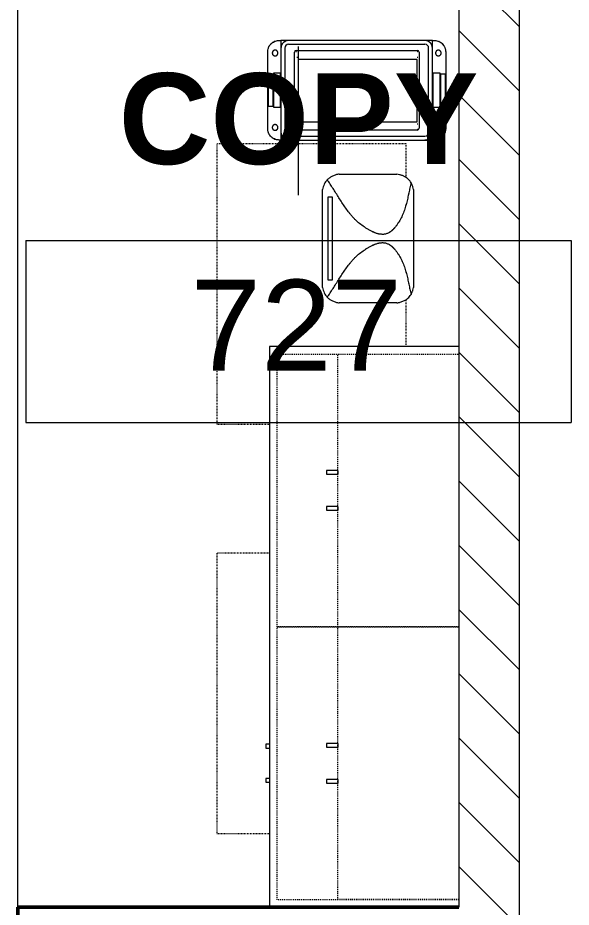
# Model space of a CAD drawing. Header units: inches. Extents: x -1106 to 1409, y -1111 to 918.
# Drawn here: x -211 to -137.9, y -361.7 to -244.4 of the extents above; entities that cross this region are included whole.
import ezdxf

# ---------------------------------------------------------------- set-up
doc = ezdxf.new("R2010")
doc.units = ezdxf.units.IN
doc.header["$MEASUREMENT"] = 0
for name, pattern in [('Dash', [0.25, 0.125, -0.125]), ('Overhead 1_16_', [0.101562, 0.0625, -0.039062]), ('Overhead 1_16__2_', [0.101562, 0.0625, -0.039062])]:
    doc.linetypes.add(name, pattern=pattern)
for name, color, linetype, lineweight in [('A-AREA', 32, 'Continuous', 9), ('A-AREA-IDEN', 2, 'Continuous', 9), ('A-FLOR-OVHD', 1, 'Overhead 1_16__2_', 9), ('A-WALL', 113, 'Continuous', 13), ('A-WALL-PATT', 111, 'Continuous', 13), ('I-WALL', 2, 'Continuous', 13), ('Q-CASE', 31, 'Continuous', 9), ('Q-SPCQ', 91, 'Continuous', 13)]:
    doc.layers.add(name, color=color, linetype=linetype, lineweight=lineweight)
doc.styles.add('Arial_3', font='arial.ttf', dxfattribs={"height": 12})
doc.styles.add('Arial_B', font='arialbd.ttf', dxfattribs={"height": 12})

# ---------------------------------------------------------------- blocks, each defined once
blk = doc.blocks.new('Counter Top wo Backsplash - 24_ Depth-3786226-7TH FLOOR TELECOM UNDERFLOOR ROUTING PLAN')
at = {"layer": 'Q-CASE'}
for p, q in [((-47.26, 0), (-47.26, -25)), ((-47.26, -25), (26.74, -25))]:
    blk.add_line(p, q, dxfattribs=at)
blk = doc.blocks.new('112 - 3_-0_ New-V27-7TH FLOOR TELECOM UNDERFLOOR ROUTING PLAN')
at = {"layer": 'Q-CASE', "linetype": 'Dash'}
for p, q in [((-17.26, -24), (-17.26, 0)), ((18.74, 0), (18.74, -24)), ((18.74, -24), (-17.26, -24))]:
    blk.add_line(p, q, dxfattribs=at)
at = {"layer": 'Q-CASE', "color": 53}
for p, q in [((-1.76, -25), (-1.76, -25.5)), ((-1.76, -25.5), (-1.27, -25.5)), ((-1.27, -25.5), (-1.27, -25)), ((2.74, -25), (2.74, -25.5)), ((2.74, -25.5), (3.23, -25.5)), ((3.23, -25.5), (3.23, -25))]:
    blk.add_line(p, q, dxfattribs=at)
blk = doc.blocks.new('100 - B1236-3041697-7TH FLOOR TELECOM UNDERFLOOR ROUTING PLAN')
at = {"layer": 'Q-CASE', "linetype": 'Dash'}
for p, q in [((-23.26, -24), (-23.26, 0)), ((12.74, 0), (12.74, -24)), ((12.74, -24), (-23.26, -24))]:
    blk.add_line(p, q, dxfattribs=at)
blk = doc.blocks.new('312 - 3_-0_ x 4_-51_4_ H-3551090-7TH FLOOR TELECOM UNDERFLOOR ROUTING PLAN')
at = {"layer": 'Q-CASE', "color": 53}
for p, q in [((-2.14, 21.5), (-2.62, 21.5)), ((-2.62, 21.5), (-2.62, 20)), ((-2.14, 20), (-2.14, 21.5)), ((2.61, 21.5), (2.13, 21.5)), ((2.13, 21.5), (2.13, 20)), ((2.61, 20), (2.61, 21.5)), ((-2.14, 20), (-2.62, 20)), ((2.61, 20), (2.13, 20))]:
    blk.add_line(p, q, dxfattribs=at)
at = {"layer": 'Q-CASE', "linetype": 'Dash'}
for p, q in [((-18, 4), (-18, 20)), ((-18, 20), (18, 20)), ((18, 20), (18, 4)), ((18, 4), (-18, 4))]:
    blk.add_line(p, q, dxfattribs=at)
blk = doc.blocks.new('F2540 - Shredder_ Paper_ Security - F2540 - Shredder_ Paper_ Security-3035103-7TH FLOOR TELECOM UNDERFLOOR ROUTING PLAN')
at = {"layer": 'Q-SPCQ', "lineweight": 9}
for p, q in [((-6.47, 6), (6.47, 6)), ((-6.47, 6), (6.47, 6)), ((-5.5, 5.25), (0, 5.25)), ((-5.5, 5.25), (0, 5.25)), ((0, 4.75), (-5.5, 4.75)), ((0, 4.75), (-5.5, 4.75)), ((0, 5.25), (5.5, 5.25)), ((0, 5.25), (5.5, 5.25)), ((5.5, 4.75), (0, 4.75)), ((5.5, 4.75), (0, 4.75)), ((-8.5, -3.8), (-8.5, 3.8)), ((-8.5, 0), (-8.5, 3.8)), ((8.5, 3.8), (8.5, -3.8)), ((8.5, 3.8), (8.5, -3.8)), ((-8.5, -3.8), (-8.5, 0)), ((6.47, -6), (-6.47, -6)), ((6.47, -6), (-6.47, -6))]:
    blk.add_line(p, q, dxfattribs=at)
for points in [[(-6.47, 6), (-6.6, 5.98), (-6.84, 5.92), (-7.18, 5.79), (-7.48, 5.61), (-7.66, 5.47), (-7.74, 5.39)], [(-6.47, 6), (-6.6, 5.98), (-6.84, 5.92), (-7.18, 5.79), (-7.48, 5.61), (-7.66, 5.47), (-7.74, 5.39)], [(7.74, 5.39), (7.66, 5.47), (7.48, 5.61), (7.18, 5.79), (6.84, 5.92), (6.6, 5.98), (6.47, 6)], [(7.74, 5.39), (7.66, 5.47), (7.48, 5.61), (7.18, 5.79), (6.84, 5.92), (6.6, 5.98), (6.47, 6)], [(-7.74, 5.39), (-7.85, 5.29), (-8.04, 5.07), (-8.25, 4.68), (-8.41, 4.26), (-8.47, 3.96), (-8.5, 3.8)], [(-7.74, 5.39), (-7.85, 5.29), (-8.04, 5.07), (-8.25, 4.68), (-8.41, 4.26), (-8.47, 3.96), (-8.5, 3.8)], [(-7.74, 5.39), (-7.56, 5.26), (-7.38, 5.13), (-7.18, 5)], [(-7.74, 5.39), (-7.56, 5.26), (-7.38, 5.13), (-7.18, 5)], [(-5.5, 4.75), (-5.5, 4.92), (-5.5, 5.09), (-5.5, 5.25)], [(-5.5, 4.75), (-5.5, 4.92), (-5.5, 5.09), (-5.5, 5.25)], [(5.5, 5.25), (5.5, 5.09), (5.5, 4.92), (5.5, 4.75)], [(5.5, 5.25), (5.5, 5.09), (5.5, 4.92), (5.5, 4.75)], [(7.18, 5), (7.38, 5.13), (7.56, 5.26), (7.74, 5.39)], [(7.18, 5), (7.38, 5.13), (7.56, 5.26), (7.74, 5.39)], [(8.5, 3.8), (8.47, 3.96), (8.41, 4.26), (8.25, 4.68), (8.04, 5.07), (7.85, 5.29), (7.74, 5.39)], [(8.5, 3.8), (8.47, 3.96), (8.41, 4.26), (8.25, 4.68), (8.04, 5.07), (7.85, 5.29), (7.74, 5.39)], [(-5.99, 4.24), (-5.78, 4.11), (-5.58, 3.98), (-5.38, 3.85)], [(-5.99, 4.24), (-5.78, 4.11), (-5.58, 3.98), (-5.38, 3.85)], [(-5.37, 3.85), (-5.17, 3.72), (-4.97, 3.59), (-4.76, 3.46)], [(-5.37, 3.85), (-5.17, 3.72), (-4.97, 3.59), (-4.76, 3.46)], [(4.76, 3.46), (4.97, 3.59), (5.17, 3.72), (5.37, 3.85)], [(4.76, 3.46), (4.97, 3.59), (5.17, 3.72), (5.37, 3.85)], [(5.38, 3.85), (5.58, 3.98), (5.78, 4.11), (5.99, 4.24)], [(5.38, 3.85), (5.58, 3.98), (5.78, 4.11), (5.99, 4.24)], [(-4.76, 3.46), (-4.56, 3.33), (-4.36, 3.19), (-4.16, 3.05)], [(-4.76, 3.46), (-4.56, 3.33), (-4.36, 3.19), (-4.16, 3.05)], [(-4.16, 3.05), (-3.96, 2.91), (-3.76, 2.77), (-3.57, 2.62)], [(-4.16, 3.05), (-3.96, 2.91), (-3.76, 2.77), (-3.57, 2.62)], [(3.57, 2.62), (3.76, 2.77), (3.96, 2.91), (4.16, 3.05)], [(3.57, 2.62), (3.76, 2.77), (3.96, 2.91), (4.16, 3.05)], [(4.16, 3.05), (4.36, 3.19), (4.56, 3.33), (4.76, 3.46)], [(4.16, 3.05), (4.36, 3.19), (4.56, 3.33), (4.76, 3.46)], [(-2.45, 1.66), (-2.28, 1.48), (-2.12, 1.3), (-1.96, 1.11)], [(-2.45, 1.66), (-2.28, 1.48), (-2.12, 1.3), (-1.96, 1.11)], [(1.96, 1.11), (2.12, 1.3), (2.28, 1.48), (2.45, 1.66)], [(1.96, 1.11), (2.12, 1.3), (2.28, 1.48), (2.45, 1.66)], [(-1.96, 1.11), (-1.81, 0.92), (-1.67, 0.72), (-1.53, 0.51)], [(-1.96, 1.11), (-1.81, 0.92), (-1.67, 0.72), (-1.53, 0.51)], [(1.53, 0.51), (1.67, 0.72), (1.81, 0.92), (1.96, 1.11)], [(1.53, 0.51), (1.67, 0.72), (1.81, 0.92), (1.96, 1.11)], [(-2.56, -4.27), (-2.77, -4.39), (-2.99, -4.5), (-3.21, -4.59)], [(-2.56, -4.27), (-2.77, -4.39), (-2.99, -4.5), (-3.21, -4.59)], [(3.21, -4.59), (2.99, -4.5), (2.77, -4.39), (2.56, -4.27)], [(3.21, -4.59), (2.99, -4.5), (2.77, -4.39), (2.56, -4.27)], [(-6.7, -5.53), (-6.93, -5.58), (-7.15, -5.63), (-7.37, -5.67)], [(-6.02, -5.38), (-6.25, -5.43), (-6.48, -5.48), (-6.7, -5.53)], [(-6.02, -5.38), (-6.25, -5.43), (-6.48, -5.48), (-6.7, -5.53)], [(-5.32, -5.23), (-5.55, -5.28), (-5.77, -5.33), (-6, -5.38)], [(-5.32, -5.23), (-5.55, -5.28), (-5.77, -5.33), (-6, -5.38)], [(-4.61, -5.06), (-4.84, -5.12), (-5.07, -5.18), (-5.31, -5.23)], [(5.31, -5.23), (5.07, -5.18), (4.84, -5.12), (4.61, -5.06)], [(6, -5.38), (5.77, -5.33), (5.55, -5.28), (5.32, -5.23)], [(6, -5.38), (5.78, -5.33), (5.55, -5.28), (5.32, -5.23)], [(6.7, -5.53), (6.48, -5.48), (6.25, -5.43), (6.02, -5.38)], [(6.7, -5.53), (6.48, -5.48), (6.25, -5.43), (6.02, -5.38)], [(7.37, -5.67), (7.15, -5.63), (6.93, -5.58), (6.7, -5.53)]]:
    blk.add_open_spline(points, degree=3, dxfattribs=at)
for points, knots in [([(-7.18, 5), (-7.09, 4.94), (-6.89, 4.81), (-6.7, 4.69), (-6.6, 4.62)], [0.0384779, 0.0384779, 0.0384779, 0.0384779, 0.05769231, 0.07692308, 0.07692308, 0.07692308, 0.07692308]), ([(-7.18, 5), (-7.09, 4.94), (-6.89, 4.81), (-6.7, 4.69), (-6.6, 4.62)], [0.03846154, 0.03846154, 0.03846154, 0.03846154, 0.05769231, 0.07682733, 0.07682733, 0.07682733, 0.07682733]), ([(6.6, 4.62), (6.7, 4.69), (6.89, 4.81), (7.09, 4.94), (7.18, 5)], [0.92307692, 0.92307692, 0.92307692, 0.92307692, 0.94230769, 0.9615221, 0.9615221, 0.9615221, 0.9615221]), ([(6.6, 4.62), (6.7, 4.69), (6.89, 4.81), (7.09, 4.94), (7.18, 5)], [0.92317267, 0.92317267, 0.92317267, 0.92317267, 0.94230769, 0.96153846, 0.96153846, 0.96153846, 0.96153846]), ([(-6.59, 4.62), (-6.5, 4.56), (-6.3, 4.43), (-6.09, 4.3), (-5.99, 4.24)], [0.07701628, 0.07701628, 0.07701628, 0.07701628, 0.09615385, 0.11538462, 0.11538462, 0.11538462, 0.11538462]), ([(-6.59, 4.62), (-6.49, 4.56), (-6.29, 4.43), (-6.09, 4.3), (-5.99, 4.24)], [0.07692308, 0.07692308, 0.07692308, 0.07692308, 0.09615385, 0.11510651, 0.11510651, 0.11510651, 0.11510651]), ([(5.99, 4.24), (6.09, 4.3), (6.3, 4.43), (6.5, 4.56), (6.59, 4.62)], [0.88461538, 0.88461538, 0.88461538, 0.88461538, 0.90384615, 0.92298372, 0.92298372, 0.92298372, 0.92298372]), ([(5.99, 4.24), (6.09, 4.3), (6.29, 4.43), (6.49, 4.56), (6.59, 4.62)], [0.88489349, 0.88489349, 0.88489349, 0.88489349, 0.90384615, 0.92307692, 0.92307692, 0.92307692, 0.92307692]), ([(-3.56, 2.62), (-3.47, 2.55), (-3.27, 2.4), (-3.09, 2.24), (-2.99, 2.16)], [0.26941293, 0.26941293, 0.26941293, 0.26941293, 0.28846154, 0.30769231, 0.30769231, 0.30769231, 0.30769231]), ([(-3.56, 2.62), (-3.47, 2.55), (-3.27, 2.4), (-3.09, 2.24), (-2.99, 2.16)], [0.26923077, 0.26923077, 0.26923077, 0.26923077, 0.28846154, 0.30753962, 0.30753962, 0.30753962, 0.30753962]), ([(2.99, 2.16), (3.09, 2.24), (3.27, 2.4), (3.47, 2.55), (3.56, 2.62)], [0.69230769, 0.69230769, 0.69230769, 0.69230769, 0.71153846, 0.73058707, 0.73058707, 0.73058707, 0.73058707]), ([(2.99, 2.16), (3.09, 2.24), (3.27, 2.4), (3.47, 2.55), (3.56, 2.62)], [0.69246038, 0.69246038, 0.69246038, 0.69246038, 0.71153846, 0.73076923, 0.73076923, 0.73076923, 0.73076923]), ([(-2.99, 2.16), (-2.9, 2.08), (-2.72, 1.92), (-2.54, 1.75), (-2.45, 1.66)], [0.30785443, 0.30785443, 0.30785443, 0.30785443, 0.32692308, 0.34615385, 0.34615385, 0.34615385, 0.34615385]), ([(-2.99, 2.16), (-2.9, 2.08), (-2.71, 1.92), (-2.54, 1.75), (-2.45, 1.66)], [0.30769231, 0.30769231, 0.30769231, 0.30769231, 0.32692308, 0.34600915, 0.34600915, 0.34600915, 0.34600915]), ([(2.45, 1.66), (2.54, 1.75), (2.72, 1.92), (2.9, 2.08), (2.99, 2.16)], [0.65384615, 0.65384615, 0.65384615, 0.65384615, 0.67307692, 0.69214557, 0.69214557, 0.69214557, 0.69214557]), ([(2.45, 1.66), (2.54, 1.75), (2.71, 1.92), (2.9, 2.08), (2.99, 2.16)], [0.65399085, 0.65399085, 0.65399085, 0.65399085, 0.67307692, 0.69230769, 0.69230769, 0.69230769, 0.69230769]), ([(-1.53, 0.51), (-1.46, 0.41), (-1.37, 0.25), (-1.24, 0.04), (-1.18, -0.07), (-1.15, -0.12)], [0.42328759, 0.42328759, 0.42328759, 0.42328759, 0.44230769, 0.45192308, 0.46153846, 0.46153846, 0.46153846, 0.46153846]), ([(-1.53, 0.51), (-1.46, 0.41), (-1.36, 0.25), (-1.24, 0.04), (-1.18, -0.07), (-1.15, -0.12)], [0.42307692, 0.42307692, 0.42307692, 0.42307692, 0.44230769, 0.45192308, 0.46134797, 0.46134797, 0.46134797, 0.46134797]), ([(1.15, -0.12), (1.18, -0.07), (1.24, 0.04), (1.37, 0.25), (1.46, 0.41), (1.53, 0.51)], [0.53846154, 0.53846154, 0.53846154, 0.53846154, 0.54807692, 0.55769231, 0.57671241, 0.57671241, 0.57671241, 0.57671241]), ([(1.15, -0.12), (1.18, -0.07), (1.24, 0.04), (1.36, 0.25), (1.46, 0.41), (1.53, 0.51)], [0.53865203, 0.53865203, 0.53865203, 0.53865203, 0.54807692, 0.55769231, 0.57692308, 0.57692308, 0.57692308, 0.57692308]), ([(-1.15, -0.12), (-1.12, -0.18), (-1.06, -0.28), (-0.97, -0.44), (-0.9, -0.58), (-0.85, -0.69), (-0.83, -0.75), (-0.82, -0.78)], [0.46172087, 0.46172087, 0.46172087, 0.46172087, 0.47115385, 0.48076923, 0.49038462, 0.49519231, 0.5, 0.5, 0.5, 0.5]), ([(-1.15, -0.12), (-1.12, -0.18), (-1.06, -0.28), (-0.97, -0.45), (-0.9, -0.58), (-0.85, -0.7), (-0.83, -0.75), (-0.82, -0.78)], [0.46153846, 0.46153846, 0.46153846, 0.46153846, 0.47115385, 0.48076923, 0.49038462, 0.49519231, 0.49988896, 0.49988896, 0.49988896, 0.49988896]), ([(-0.82, -0.78), (-0.8, -0.81), (-0.78, -0.87), (-0.73, -0.98), (-0.68, -1.12), (-0.63, -1.27), (-0.6, -1.39), (-0.59, -1.45), (-0.59, -1.48)], [0.50010435, 0.50010435, 0.50010435, 0.50010435, 0.50480769, 0.50961538, 0.51923077, 0.52884615, 0.53365385, 0.53846154, 0.53846154, 0.53846154, 0.53846154]), ([(-0.82, -0.78), (-0.8, -0.81), (-0.78, -0.87), (-0.73, -0.98), (-0.68, -1.13), (-0.63, -1.27), (-0.6, -1.39), (-0.59, -1.45), (-0.59, -1.48)], [0.5, 0.5, 0.5, 0.5, 0.50480769, 0.50961538, 0.51923077, 0.52884615, 0.53365385, 0.53831795, 0.53831795, 0.53831795, 0.53831795]), ([(0.59, -1.48), (0.59, -1.45), (0.6, -1.39), (0.63, -1.27), (0.68, -1.12), (0.73, -0.98), (0.78, -0.87), (0.8, -0.81), (0.82, -0.78)], [0.46153846, 0.46153846, 0.46153846, 0.46153846, 0.46634615, 0.47115385, 0.48076923, 0.49038462, 0.49519231, 0.49989565, 0.49989565, 0.49989565, 0.49989565]), ([(0.59, -1.48), (0.59, -1.45), (0.6, -1.39), (0.63, -1.27), (0.68, -1.13), (0.73, -0.98), (0.78, -0.87), (0.8, -0.81), (0.82, -0.78)], [0.46168205, 0.46168205, 0.46168205, 0.46168205, 0.46634615, 0.47115385, 0.48076923, 0.49038462, 0.49519231, 0.5, 0.5, 0.5, 0.5]), ([(0.82, -0.78), (0.83, -0.75), (0.85, -0.69), (0.9, -0.58), (0.97, -0.44), (1.06, -0.28), (1.12, -0.18), (1.15, -0.12)], [0.5, 0.5, 0.5, 0.5, 0.50480769, 0.50961538, 0.51923077, 0.52884615, 0.53827913, 0.53827913, 0.53827913, 0.53827913]), ([(0.82, -0.78), (0.83, -0.75), (0.85, -0.7), (0.9, -0.58), (0.97, -0.45), (1.06, -0.28), (1.12, -0.18), (1.15, -0.12)], [0.50011104, 0.50011104, 0.50011104, 0.50011104, 0.50480769, 0.50961538, 0.51923077, 0.52884615, 0.53846154, 0.53846154, 0.53846154, 0.53846154]), ([(-0.57, -2.22), (-0.58, -2.27), (-0.61, -2.39), (-0.68, -2.56), (-0.74, -2.7), (-0.8, -2.81), (-0.84, -2.86), (-0.85, -2.89)], [0.57719304, 0.57719304, 0.57719304, 0.57719304, 0.58653846, 0.59615385, 0.60576923, 0.61057692, 0.61538462, 0.61538462, 0.61538462, 0.61538462]), ([(-0.57, -2.22), (-0.58, -2.28), (-0.61, -2.39), (-0.68, -2.57), (-0.75, -2.71), (-0.81, -2.81), (-0.84, -2.87), (-0.85, -2.89)], [0.57692308, 0.57692308, 0.57692308, 0.57692308, 0.58653846, 0.59615385, 0.60576923, 0.61057692, 0.61518697, 0.61518697, 0.61518697, 0.61518697]), ([(-0.59, -1.48), (-0.58, -1.51), (-0.57, -1.57), (-0.56, -1.69), (-0.54, -1.85), (-0.55, -2.03), (-0.56, -2.15), (-0.57, -2.21)], [0.53859919, 0.53859919, 0.53859919, 0.53859919, 0.54326923, 0.54807692, 0.55769231, 0.56730769, 0.57692308, 0.57692308, 0.57692308, 0.57692308]), ([(-0.59, -1.48), (-0.58, -1.51), (-0.57, -1.57), (-0.56, -1.7), (-0.54, -1.85), (-0.55, -2.04), (-0.56, -2.15), (-0.57, -2.21)], [0.53846154, 0.53846154, 0.53846154, 0.53846154, 0.54326923, 0.54807692, 0.55769231, 0.56730769, 0.57667316, 0.57667316, 0.57667316, 0.57667316]), ([(0.57, -2.21), (0.56, -2.15), (0.55, -2.03), (0.54, -1.85), (0.56, -1.69), (0.57, -1.57), (0.58, -1.51), (0.59, -1.48)], [0.42307692, 0.42307692, 0.42307692, 0.42307692, 0.43269231, 0.44230769, 0.45192308, 0.45673077, 0.46140081, 0.46140081, 0.46140081, 0.46140081]), ([(0.57, -2.21), (0.56, -2.15), (0.55, -2.04), (0.54, -1.85), (0.56, -1.7), (0.57, -1.57), (0.58, -1.51), (0.59, -1.48)], [0.42332684, 0.42332684, 0.42332684, 0.42332684, 0.43269231, 0.44230769, 0.45192308, 0.45673077, 0.46153846, 0.46153846, 0.46153846, 0.46153846]), ([(0.85, -2.89), (0.84, -2.86), (0.8, -2.81), (0.74, -2.7), (0.68, -2.56), (0.61, -2.39), (0.58, -2.27), (0.57, -2.22)], [0.38461538, 0.38461538, 0.38461538, 0.38461538, 0.38942308, 0.39423077, 0.40384615, 0.41346154, 0.42280696, 0.42280696, 0.42280696, 0.42280696]), ([(0.85, -2.89), (0.84, -2.87), (0.81, -2.81), (0.75, -2.71), (0.68, -2.57), (0.61, -2.39), (0.58, -2.28), (0.57, -2.22)], [0.38481303, 0.38481303, 0.38481303, 0.38481303, 0.38942308, 0.39423077, 0.40384615, 0.41346154, 0.42307692, 0.42307692, 0.42307692, 0.42307692]), ([(-1.34, -3.45), (-1.36, -3.47), (-1.41, -3.51), (-1.5, -3.59), (-1.62, -3.68), (-1.77, -3.79), (-1.87, -3.86), (-1.92, -3.89)], [0.65412568, 0.65412568, 0.65412568, 0.65412568, 0.65865385, 0.66346154, 0.67307692, 0.68269231, 0.69230769, 0.69230769, 0.69230769, 0.69230769]), ([(-1.34, -3.45), (-1.36, -3.47), (-1.41, -3.51), (-1.5, -3.59), (-1.62, -3.68), (-1.77, -3.79), (-1.87, -3.86), (-1.92, -3.89)], [0.65384615, 0.65384615, 0.65384615, 0.65384615, 0.65865385, 0.66346154, 0.67307692, 0.68269231, 0.69198653, 0.69198653, 0.69198653, 0.69198653]), ([(-0.85, -2.89), (-0.87, -2.92), (-0.9, -2.97), (-0.97, -3.06), (-1.07, -3.18), (-1.18, -3.29), (-1.27, -3.38), (-1.32, -3.42), (-1.34, -3.44)], [0.61562643, 0.61562643, 0.61562643, 0.61562643, 0.62019231, 0.625, 0.63461538, 0.64423077, 0.64903846, 0.65384615, 0.65384615, 0.65384615, 0.65384615]), ([(-0.85, -2.89), (-0.87, -2.92), (-0.9, -2.97), (-0.98, -3.07), (-1.08, -3.19), (-1.19, -3.3), (-1.27, -3.38), (-1.32, -3.43), (-1.34, -3.44)], [0.61538462, 0.61538462, 0.61538462, 0.61538462, 0.62019231, 0.625, 0.63461538, 0.64423077, 0.64903846, 0.65358006, 0.65358006, 0.65358006, 0.65358006]), ([(1.34, -3.44), (1.32, -3.42), (1.27, -3.38), (1.18, -3.29), (1.07, -3.18), (0.97, -3.06), (0.9, -2.97), (0.87, -2.92), (0.85, -2.89)], [0.34615385, 0.34615385, 0.34615385, 0.34615385, 0.35096154, 0.35576923, 0.36538462, 0.375, 0.37980769, 0.38437357, 0.38437357, 0.38437357, 0.38437357]), ([(1.34, -3.44), (1.32, -3.43), (1.27, -3.38), (1.19, -3.3), (1.08, -3.19), (0.98, -3.07), (0.9, -2.97), (0.87, -2.92), (0.85, -2.89)], [0.34641994, 0.34641994, 0.34641994, 0.34641994, 0.35096154, 0.35576923, 0.36538462, 0.375, 0.37980769, 0.38461538, 0.38461538, 0.38461538, 0.38461538]), ([(1.92, -3.89), (1.87, -3.86), (1.77, -3.79), (1.62, -3.68), (1.5, -3.59), (1.41, -3.51), (1.36, -3.47), (1.34, -3.45)], [0.30769231, 0.30769231, 0.30769231, 0.30769231, 0.31730769, 0.32692308, 0.33653846, 0.34134615, 0.34587432, 0.34587432, 0.34587432, 0.34587432]), ([(1.92, -3.89), (1.87, -3.86), (1.77, -3.79), (1.62, -3.68), (1.5, -3.59), (1.41, -3.51), (1.36, -3.47), (1.34, -3.45)], [0.30801347, 0.30801347, 0.30801347, 0.30801347, 0.31730769, 0.32692308, 0.33653846, 0.34134615, 0.34615385, 0.34615385, 0.34615385, 0.34615385]), ([(-8.5, -3.8), (-8.47, -3.96), (-8.41, -4.26), (-8.22, -4.76), (-7.97, -5.17), (-7.65, -5.48), (-7.47, -5.61), (-7.37, -5.67)], [0, 0, 0, 0, 0.2, 0.4, 0.7, 0.85, 1, 1, 1, 1]), ([(-8.5, -3.8), (-8.47, -3.96), (-8.41, -4.26), (-8.22, -4.76), (-7.97, -5.17), (-7.65, -5.48), (-7.47, -5.61), (-7.37, -5.67)], [0, 0, 0, 0, 0.2, 0.4, 0.7, 0.85, 1, 1, 1, 1]), ([(-3.22, -4.6), (-3.33, -4.64), (-3.55, -4.73), (-3.78, -4.81), (-3.9, -4.85)], [0.76954404, 0.76954404, 0.76954404, 0.76954404, 0.78846154, 0.80769231, 0.80769231, 0.80769231, 0.80769231]), ([(-3.22, -4.6), (-3.33, -4.64), (-3.56, -4.73), (-3.79, -4.81), (-3.9, -4.85)], [0.76923077, 0.76923077, 0.76923077, 0.76923077, 0.78846154, 0.80723277, 0.80723277, 0.80723277, 0.80723277]), ([(-1.93, -3.9), (-1.98, -3.93), (-2.08, -4), (-2.29, -4.12), (-2.45, -4.21), (-2.55, -4.27)], [0.69260519, 0.69260519, 0.69260519, 0.69260519, 0.70192308, 0.71153846, 0.73076923, 0.73076923, 0.73076923, 0.73076923]), ([(-1.93, -3.9), (-1.98, -3.93), (-2.08, -4), (-2.29, -4.13), (-2.45, -4.21), (-2.55, -4.27)], [0.69230769, 0.69230769, 0.69230769, 0.69230769, 0.70192308, 0.71153846, 0.73041841, 0.73041841, 0.73041841, 0.73041841]), ([(2.55, -4.27), (2.45, -4.21), (2.29, -4.12), (2.08, -4), (1.98, -3.93), (1.93, -3.9)], [0.26923077, 0.26923077, 0.26923077, 0.26923077, 0.28846154, 0.29807692, 0.30739481, 0.30739481, 0.30739481, 0.30739481]), ([(2.55, -4.27), (2.45, -4.21), (2.29, -4.13), (2.08, -4), (1.98, -3.93), (1.93, -3.9)], [0.26958159, 0.26958159, 0.26958159, 0.26958159, 0.28846154, 0.29807692, 0.30769231, 0.30769231, 0.30769231, 0.30769231]), ([(3.9, -4.85), (3.78, -4.81), (3.55, -4.73), (3.33, -4.64), (3.22, -4.6)], [0.19230769, 0.19230769, 0.19230769, 0.19230769, 0.21153846, 0.23045596, 0.23045596, 0.23045596, 0.23045596]), ([(3.9, -4.85), (3.79, -4.81), (3.56, -4.73), (3.33, -4.64), (3.22, -4.6)], [0.19276723, 0.19276723, 0.19276723, 0.19276723, 0.21153846, 0.23076923, 0.23076923, 0.23076923, 0.23076923]), ([(7.37, -5.67), (7.5, -5.59), (7.74, -5.41), (8, -5.1), (8.17, -4.83), (8.26, -4.63), (8.33, -4.47), (8.38, -4.31), (8.44, -4.09), (8.48, -3.92), (8.5, -3.8)], [0, 0, 0, 0, 0.2, 0.4, 0.55, 0.625, 0.7, 0.775, 0.85, 1, 1, 1, 1]), ([(7.37, -5.67), (7.5, -5.59), (7.74, -5.41), (8, -5.1), (8.17, -4.83), (8.26, -4.63), (8.33, -4.47), (8.38, -4.31), (8.44, -4.09), (8.48, -3.92), (8.5, -3.8)], [0, 0, 0, 0, 0.2, 0.4, 0.55, 0.625, 0.7, 0.775, 0.85, 1, 1, 1, 1]), ([(-6.7, -5.53), (-6.82, -5.55), (-7.04, -5.6), (-7.26, -5.65), (-7.37, -5.67)], [0.96160482, 0.96160482, 0.96160482, 0.96160482, 0.98076923, 1, 1, 1, 1]), ([(-7.37, -5.67), (-7.28, -5.72), (-7.15, -5.79), (-6.96, -5.87), (-6.76, -5.94), (-6.59, -5.98), (-6.47, -6)], [0, 0, 0, 0, 0.333333, 0.5, 0.666667, 1, 1, 1, 1]), ([(-7.37, -5.67), (-7.28, -5.72), (-7.15, -5.79), (-6.96, -5.87), (-6.76, -5.94), (-6.59, -5.98), (-6.47, -6)], [0, 0, 0, 0, 0.333333, 0.5, 0.666667, 1, 1, 1, 1]), ([(-4.61, -5.06), (-4.72, -5.09), (-4.96, -5.15), (-5.19, -5.2), (-5.31, -5.23)], [0.84644601, 0.84644601, 0.84644601, 0.84644601, 0.86538462, 0.88461538, 0.88461538, 0.88461538, 0.88461538]), ([(-3.91, -4.85), (-4.02, -4.89), (-4.25, -4.96), (-4.48, -5.02), (-4.6, -5.06)], [0.80814257, 0.80814257, 0.80814257, 0.80814257, 0.82692308, 0.84615385, 0.84615385, 0.84615385, 0.84615385]), ([(-3.91, -4.85), (-4.02, -4.89), (-4.25, -4.96), (-4.49, -5.03), (-4.6, -5.06)], [0.80769231, 0.80769231, 0.80769231, 0.80769231, 0.82692308, 0.84585888, 0.84585888, 0.84585888, 0.84585888]), ([(4.6, -5.06), (4.48, -5.02), (4.25, -4.96), (4.02, -4.89), (3.91, -4.85)], [0.15384615, 0.15384615, 0.15384615, 0.15384615, 0.17307692, 0.19185743, 0.19185743, 0.19185743, 0.19185743]), ([(4.6, -5.06), (4.49, -5.03), (4.25, -4.96), (4.02, -4.89), (3.91, -4.85)], [0.15414112, 0.15414112, 0.15414112, 0.15414112, 0.17307692, 0.19230769, 0.19230769, 0.19230769, 0.19230769]), ([(5.31, -5.23), (5.19, -5.2), (4.96, -5.15), (4.72, -5.09), (4.61, -5.06)], [0.11538462, 0.11538462, 0.11538462, 0.11538462, 0.13461538, 0.15355399, 0.15355399, 0.15355399, 0.15355399]), ([(6.47, -6), (6.59, -5.98), (6.76, -5.94), (6.96, -5.87), (7.15, -5.79), (7.28, -5.72), (7.37, -5.67)], [0, 0, 0, 0, 0.333333, 0.5, 0.666667, 1, 1, 1, 1]), ([(6.47, -6), (6.59, -5.98), (6.76, -5.94), (6.96, -5.87), (7.15, -5.79), (7.28, -5.72), (7.37, -5.67)], [0, 0, 0, 0, 0.333333, 0.5, 0.666667, 1, 1, 1, 1]), ([(7.37, -5.67), (7.26, -5.65), (7.04, -5.6), (6.82, -5.55), (6.7, -5.53)], [0, 0, 0, 0, 0.01923077, 0.03839518, 0.03839518, 0.03839518, 0.03839518])]:
    blk.add_open_spline(points, degree=3, knots=knots, dxfattribs=at)
blk = doc.blocks.new('Restaurant_Trash_Can_SlimJim_Revit_2018_18693 - SLIMJIM-3038480-7TH FLOOR TELECOM UNDERFLOOR ROUTING PLAN')
at = {"layer": 'Q-SPCQ', "color": 53, "lineweight": 9}
for p, q in [((-0.75, 0), (-0.5, 0)), ((0.5, 0), (-0.5, 0)), ((-0.5, 0), (-0.5, -1)), ((18.5, 0), (0.5, 0)), ((19.5, 0), (18.5, 0)), ((19.5, -1), (19.5, 0)), ((19.5, 0), (19.75, 0)), ((-0.5, -1), (-0.5, -12.12)), ((0, -1), (0, -12.12)), ((0.5, -0.5), (18.5, -0.5)), ((19, -12.12), (19, -1)), ((19.5, -12.12), (19.5, -1)), ((-2.25, -11.63), (-2.25, -1.5)), ((1.27, -11.58), (1.27, -1.55)), ((1.54, -1.45), (1.45, -1.45)), ((1.45, -1.45), (1.54, -1.45)), ((1.51, -1.31), (17.5, -1.31)), ((1.6, -2.2), (1.69, -2.2)), ((17.56, -1.45), (17.5, -1.45)), ((17.5, -2.2), (17.57, -2.2)), ((17.52, -1.45), (17.57, -1.45)), ((17.7, -1.45), (17.72, -1.45)), ((17.74, -1.55), (17.74, -11.58)), ((21.25, -1.5), (21.25, -11.63)), ((17.5, -2.5), (1.75, -2.5)), ((1.75, -2.5), (1.75, -10.75)), ((17.5, -10.75), (17.5, -2.5)), ((-2.16, -8.72), (-2.16, -4.4)), ((-2.16, -4.4), (-1.59, -4.4)), ((-1.59, -4.4), (-1.59, -8.72)), ((-1.5, -4.31), (-1.5, -8.81)), ((-0.56, -4.31), (-1.5, -4.31)), ((-0.56, -8.81), (-0.56, -4.31)), ((20.5, -4.31), (19.56, -4.31)), ((19.56, -4.31), (19.56, -8.81)), ((20.5, -8.81), (20.5, -4.31)), ((20.59, -8.81), (20.59, -4.4)), ((20.59, -4.4), (21.16, -4.4)), ((21.16, -4.4), (21.16, -8.81)), ((-1.59, -8.72), (-2.16, -8.72)), ((-1.5, -8.81), (-0.56, -8.81)), ((19.56, -8.81), (20.5, -8.81)), ((21.16, -8.81), (20.59, -8.81)), ((1.68, -11.05), (1.58, -11.05)), ((1.75, -10.75), (17.5, -10.75)), ((17.59, -11.05), (17.5, -11.05)), ((-0.5, -12.12), (-0.5, -13.13)), ((0.5, -12.63), (18.5, -12.63)), ((17.5, -11.82), (1.51, -11.82)), ((17.5, -11.75), (17.55, -11.75)), ((17.55, -11.75), (17.51, -11.75)), ((19.5, -13.13), (19.5, -12.12)), ((-0.5, -13.13), (-0.75, -13.13)), ((-0.5, -13.13), (0.5, -13.13)), ((0.5, -13.13), (18.5, -13.13)), ((18.5, -13.13), (19.5, -13.13)), ((19.75, -13.13), (19.5, -13.13))]:
    blk.add_line(p, q, dxfattribs=at)
at = {"layer": 'Q-SPCQ', "color": 53, "lineweight": 9, "flags": 128}
for points in [[(0.5, 0), (0.46, 0), (0.42, 0), (0.38, -0.01), (0.34, -0.01), (0.3, -0.02), (0.26, -0.03), (0.23, -0.04), (0.19, -0.05), (0.15, -0.06), (0.11, -0.08), (0.08, -0.1), (0.04, -0.11), (0, -0.13), (-0.03, -0.15), (-0.06, -0.17), (-0.1, -0.2), (-0.13, -0.22), (-0.16, -0.25), (-0.19, -0.28), (-0.22, -0.3), (-0.24, -0.33), (-0.27, -0.36), (-0.29, -0.39), (-0.32, -0.43), (-0.34, -0.46), (-0.36, -0.49), (-0.38, -0.53), (-0.4, -0.56), (-0.42, -0.6), (-0.43, -0.64), (-0.44, -0.68), (-0.46, -0.71), (-0.47, -0.75), (-0.48, -0.79), (-0.48, -0.83), (-0.49, -0.87), (-0.49, -0.91), (-0.5, -0.95), (-0.5, -0.99), (-0.5, -1)], [(19.5, -1), (19.5, -0.96), (19.5, -0.92), (19.49, -0.88), (19.49, -0.84), (19.48, -0.8), (19.47, -0.76), (19.46, -0.72), (19.45, -0.69), (19.44, -0.65), (19.42, -0.61), (19.41, -0.57), (19.39, -0.54), (19.37, -0.5), (19.35, -0.47), (19.33, -0.44), (19.3, -0.4), (19.28, -0.37), (19.25, -0.34), (19.23, -0.31), (19.2, -0.28), (19.17, -0.26), (19.14, -0.23), (19.11, -0.2), (19.08, -0.18), (19.04, -0.16), (19.01, -0.14), (18.97, -0.12), (18.94, -0.1), (18.9, -0.08), (18.86, -0.07), (18.83, -0.05), (18.79, -0.04), (18.75, -0.03), (18.71, -0.02), (18.67, -0.01), (18.63, -0.01), (18.59, 0), (18.55, 0), (18.51, 0), (18.5, 0)], [(-0.5, -12.12), (-0.5, -12.16), (-0.5, -12.2), (-0.49, -12.24), (-0.49, -12.28), (-0.48, -12.32), (-0.47, -12.36), (-0.46, -12.4), (-0.45, -12.44), (-0.43, -12.48), (-0.42, -12.51), (-0.4, -12.55), (-0.39, -12.59), (-0.37, -12.62), (-0.35, -12.66), (-0.32, -12.69), (-0.3, -12.72), (-0.28, -12.75), (-0.25, -12.78), (-0.22, -12.81), (-0.2, -12.84), (-0.17, -12.87), (-0.14, -12.9), (-0.1, -12.92), (-0.07, -12.94), (-0.04, -12.97), (0, -12.99), (0.03, -13.01), (0.07, -13.03), (0.1, -13.04), (0.14, -13.06), (0.18, -13.07), (0.21, -13.08), (0.25, -13.09), (0.29, -13.1), (0.33, -13.11), (0.37, -13.12), (0.41, -13.12), (0.45, -13.12), (0.49, -13.13), (0.5, -13.13)], [(18.5, -13.13), (18.54, -13.12), (18.58, -13.12), (18.62, -13.12), (18.66, -13.11), (18.7, -13.11), (18.74, -13.1), (18.78, -13.09), (18.82, -13.07), (18.85, -13.06), (18.89, -13.05), (18.93, -13.03), (18.96, -13.01), (19, -12.99), (19.03, -12.97), (19.07, -12.95), (19.1, -12.93), (19.13, -12.9), (19.16, -12.88), (19.19, -12.85), (19.22, -12.82), (19.25, -12.79), (19.27, -12.76), (19.3, -12.73), (19.32, -12.7), (19.34, -12.67), (19.36, -12.63), (19.38, -12.6), (19.4, -12.56), (19.42, -12.52), (19.43, -12.49), (19.45, -12.45), (19.46, -12.41), (19.47, -12.37), (19.48, -12.33), (19.49, -12.29), (19.49, -12.26), (19.5, -12.22), (19.5, -12.18), (19.5, -12.14), (19.5, -12.12)]]:
    blk.add_lwpolyline(points, dxfattribs=at)
at = {"layer": 'Q-SPCQ', "color": 53, "lineweight": 9}
for centre, radius, start, end in [((0.5, -1), 1, 90, 180), ((0.5, -1), 1, 90, 180), ((18.5, -1), 1, 360, 90), ((18.5, -1), 1, 0, 90), ((0.5, -1), 0.5, 90, 180), ((18.5, -1), 0.5, 0, 90), ((1.51, -1.55), 0.238, 90, 180), ((17.5, -1.55), 0.238, 360, 90), ((1.51, -11.58), 0.238, 180, 270), ((17.5, -11.58), 0.238, 270, 0), ((0.5, -12.12), 1, 180, 270), ((0.5, -12.12), 1, 180, 270), ((0.5, -12.12), 0.5, 180, 270), ((18.5, -12.12), 0.5, 270, 360), ((18.5, -12.12), 1, 270, 360), ((18.5, -12.12), 1, 270, 0)]:
    blk.add_arc(centre, radius, start, end, dxfattribs=at)
for points, knots in [([(-2.25, -1.5), (-2.25, -1.36), (-2.22, -1.16), (-2.14, -0.93), (-2.08, -0.81), (-2.03, -0.72), (-1.98, -0.64), (-1.9, -0.53), (-1.79, -0.41), (-1.65, -0.29), (-1.45, -0.16), (-1.2, -0.06), (-0.94, -0.01), (-0.81, 0), (-0.75, 0)], [0, 0, 0, 0, 0.142857, 0.214286, 0.25, 0.285714, 0.321429, 0.357143, 0.428571, 0.5, 0.571429, 0.714286, 0.857143, 1, 1, 1, 1]), ([(19.75, 0), (19.81, 0), (19.95, -0.01), (20.21, -0.06), (20.45, -0.16), (20.65, -0.29), (20.82, -0.43), (20.94, -0.58), (21.02, -0.7), (21.07, -0.79), (21.13, -0.9), (21.18, -1.04), (21.24, -1.24), (21.25, -1.4), (21.25, -1.5)], [0, 0, 0, 0, 0.142857, 0.285714, 0.428571, 0.5, 0.571429, 0.678571, 0.705357, 0.732143, 0.785714, 0.839286, 0.892857, 1, 1, 1, 1]), ([(-1.55, -0.23), (-1.58, -0.25), (-1.63, -0.29), (-1.68, -0.33), (-1.71, -0.36)], [0.6882783, 0.6882783, 0.6882783, 0.6882783, 0.75, 0.8415258, 0.8415258, 0.8415258, 0.8415258]), ([(-1.28, -0.1), (-1.3, -0.11), (-1.35, -0.13), (-1.4, -0.15), (-1.43, -0.16)], [0.4521801, 0.4521801, 0.4521801, 0.4521801, 0.5, 0.5775019, 0.5775019, 0.5775019, 0.5775019]), ([(-0.36, -0.5), (-0.33, -0.45), (-0.27, -0.36), (-0.21, -0.29), (-0.18, -0.26)], [0, 0, 0, 0, 0.1, 0.1824488, 0.1824488, 0.1824488, 0.1824488]), ([(-0.08, -0.18), (-0.07, -0.18), (-0.04, -0.16), (0, -0.13), (0.03, -0.12), (0.04, -0.11)], [0.2702021, 0.2702021, 0.2702021, 0.2702021, 0.3, 0.35, 0.3731461, 0.3731461, 0.3731461, 0.3731461]), ([(18.97, -0.11), (18.99, -0.13), (19.03, -0.15), (19.07, -0.18), (19.08, -0.19)], [0.6268539, 0.6268539, 0.6268539, 0.6268539, 0.7, 0.7297979, 0.7297979, 0.7297979, 0.7297979]), ([(19.18, -0.26), (19.19, -0.28), (19.26, -0.34), (19.32, -0.42), (19.37, -0.5)], [0.8175512, 0.8175512, 0.8175512, 0.8175512, 0.85, 1, 1, 1, 1]), ([(20.43, -0.16), (20.4, -0.15), (20.35, -0.13), (20.3, -0.1), (20.28, -0.1)], [0.4224981, 0.4224981, 0.4224981, 0.4224981, 0.5, 0.5478199, 0.5478199, 0.5478199, 0.5478199]), ([(20.72, -0.35), (20.69, -0.33), (20.63, -0.29), (20.58, -0.25), (20.56, -0.24)], [0.1584742, 0.1584742, 0.1584742, 0.1584742, 0.25, 0.3117217, 0.3117217, 0.3117217, 0.3117217]), ([(-0.9, -1.65), (-0.9, -1.62), (-0.9, -1.58), (-0.92, -1.54), (-0.92, -1.52), (-0.93, -1.5), (-0.94, -1.48), (-0.95, -1.47), (-0.96, -1.44), (-0.98, -1.42), (-0.99, -1.41), (-0.99, -1.4), (-1, -1.39), (-1, -1.39), (-1.01, -1.38), (-1.02, -1.37), (-1.04, -1.36), (-1.06, -1.34), (-1.07, -1.33), (-1.09, -1.32), (-1.1, -1.32), (-1.12, -1.31), (-1.14, -1.3), (-1.16, -1.29), (-1.19, -1.28), (-1.22, -1.28), (-1.24, -1.27), (-1.27, -1.27), (-1.3, -1.27), (-1.33, -1.28), (-1.36, -1.28), (-1.39, -1.29), (-1.42, -1.3), (-1.45, -1.32), (-1.48, -1.33), (-1.5, -1.35), (-1.53, -1.37), (-1.56, -1.4), (-1.59, -1.44), (-1.61, -1.48), (-1.63, -1.53), (-1.64, -1.58), (-1.65, -1.62), (-1.65, -1.65)], [0, 0, 0, 0, 0.055556, 0.083333, 0.097222, 0.111111, 0.125, 0.138889, 0.166667, 0.194444, 0.208333, 0.215278, 0.222222, 0.229167, 0.236111, 0.25, 0.277778, 0.305556, 0.319444, 0.333333, 0.347222, 0.361111, 0.388889, 0.416667, 0.444444, 0.472222, 0.5, 0.527778, 0.555556, 0.583333, 0.611111, 0.638889, 0.666667, 0.694444, 0.722222, 0.75, 0.777778, 0.805556, 0.833333, 0.888889, 0.916667, 0.944444, 1, 1, 1, 1]), ([(-1.65, -1.65), (-1.65, -1.68), (-1.64, -1.72), (-1.63, -1.77), (-1.61, -1.82), (-1.59, -1.86), (-1.56, -1.9), (-1.53, -1.92), (-1.5, -1.95), (-1.48, -1.97), (-1.45, -1.98), (-1.42, -2), (-1.39, -2.01), (-1.36, -2.01), (-1.33, -2.02), (-1.31, -2.02), (-1.29, -2.02), (-1.27, -2.02), (-1.24, -2.02), (-1.22, -2.02), (-1.19, -2.01), (-1.16, -2.01), (-1.14, -2), (-1.12, -1.99), (-1.1, -1.98), (-1.08, -1.97), (-1.06, -1.96), (-1.04, -1.94), (-1.02, -1.93), (-1.01, -1.92), (-1, -1.91), (-1, -1.9), (-0.99, -1.9), (-0.99, -1.89), (-0.98, -1.88), (-0.96, -1.86), (-0.95, -1.83), (-0.94, -1.81), (-0.93, -1.8), (-0.93, -1.79), (-0.92, -1.78), (-0.92, -1.76), (-0.9, -1.72), (-0.9, -1.68), (-0.9, -1.65)], [0, 0, 0, 0, 0.055556, 0.083333, 0.111111, 0.166667, 0.194444, 0.222222, 0.25, 0.277778, 0.305556, 0.333333, 0.361111, 0.388889, 0.416667, 0.444444, 0.458333, 0.472222, 0.5, 0.527778, 0.555556, 0.583333, 0.611111, 0.638889, 0.652778, 0.666667, 0.694444, 0.722222, 0.75, 0.763889, 0.770833, 0.777778, 0.784722, 0.791667, 0.805556, 0.833333, 0.861111, 0.875, 0.888889, 0.895833, 0.902778, 0.916667, 0.944444, 1, 1, 1, 1]), ([(20.65, -1.65), (20.65, -1.62), (20.65, -1.58), (20.63, -1.53), (20.62, -1.48), (20.59, -1.44), (20.56, -1.4), (20.53, -1.37), (20.51, -1.35), (20.48, -1.33), (20.45, -1.32), (20.42, -1.3), (20.39, -1.29), (20.36, -1.28), (20.33, -1.28), (20.31, -1.27), (20.29, -1.27), (20.27, -1.27), (20.25, -1.27), (20.22, -1.28), (20.19, -1.28), (20.17, -1.29), (20.14, -1.3), (20.12, -1.31), (20.1, -1.32), (20.09, -1.33), (20.07, -1.34), (20.04, -1.36), (20.03, -1.37), (20.01, -1.38), (20.01, -1.39), (20, -1.39), (20, -1.4), (19.99, -1.41), (19.98, -1.42), (19.96, -1.44), (19.95, -1.47), (19.94, -1.48), (19.93, -1.5), (19.93, -1.51), (19.93, -1.52), (19.92, -1.54), (19.91, -1.58), (19.9, -1.62), (19.9, -1.65)], [0, 0, 0, 0, 0.055556, 0.083333, 0.111111, 0.166667, 0.194444, 0.222222, 0.25, 0.277778, 0.305556, 0.333333, 0.361111, 0.388889, 0.416667, 0.444444, 0.458333, 0.472222, 0.5, 0.527778, 0.555556, 0.583333, 0.611111, 0.638889, 0.652778, 0.666667, 0.694444, 0.722222, 0.75, 0.763889, 0.770833, 0.777778, 0.784722, 0.791667, 0.805556, 0.833333, 0.861111, 0.875, 0.888889, 0.895833, 0.902778, 0.916667, 0.944444, 1, 1, 1, 1]), ([(19.9, -1.65), (19.9, -1.68), (19.91, -1.72), (19.92, -1.76), (19.93, -1.78), (19.93, -1.8), (19.94, -1.81), (19.95, -1.83), (19.96, -1.86), (19.98, -1.88), (19.99, -1.89), (20, -1.9), (20, -1.9), (20.01, -1.91), (20.01, -1.92), (20.03, -1.93), (20.04, -1.94), (20.06, -1.96), (20.08, -1.97), (20.09, -1.97), (20.1, -1.98), (20.12, -1.99), (20.14, -2), (20.17, -2.01), (20.19, -2.01), (20.22, -2.02), (20.25, -2.02), (20.28, -2.02), (20.3, -2.02), (20.33, -2.02), (20.36, -2.01), (20.39, -2.01), (20.42, -2), (20.45, -1.98), (20.48, -1.97), (20.51, -1.95), (20.53, -1.92), (20.56, -1.9), (20.59, -1.86), (20.62, -1.82), (20.63, -1.77), (20.65, -1.72), (20.65, -1.68), (20.65, -1.65)], [0, 0, 0, 0, 0.055556, 0.083333, 0.097222, 0.111111, 0.125, 0.138889, 0.166667, 0.194444, 0.208333, 0.215278, 0.222222, 0.229167, 0.236111, 0.25, 0.277778, 0.305556, 0.319444, 0.333333, 0.347222, 0.361111, 0.388889, 0.416667, 0.444444, 0.472222, 0.5, 0.527778, 0.555556, 0.583333, 0.611111, 0.638889, 0.666667, 0.694444, 0.722222, 0.75, 0.777778, 0.805556, 0.833333, 0.888889, 0.916667, 0.944444, 1, 1, 1, 1]), ([(-0.75, -13.13), (-0.81, -13.13), (-0.94, -13.12), (-1.2, -13.06), (-1.45, -12.96), (-1.65, -12.83), (-1.81, -12.69), (-1.94, -12.55), (-2.02, -12.42), (-2.07, -12.34), (-2.13, -12.22), (-2.18, -12.08), (-2.23, -11.88), (-2.25, -11.73), (-2.25, -11.63)], [0, 0, 0, 0, 0.142857, 0.285714, 0.428571, 0.5, 0.571429, 0.678571, 0.705357, 0.732143, 0.785714, 0.839286, 0.892857, 1, 1, 1, 1]), ([(-0.9, -11.48), (-0.9, -11.45), (-0.9, -11.41), (-0.92, -11.37), (-0.92, -11.34), (-0.93, -11.33), (-0.94, -11.31), (-0.95, -11.29), (-0.96, -11.27), (-0.98, -11.25), (-0.99, -11.24), (-0.99, -11.23), (-1, -11.22), (-1, -11.22), (-1.01, -11.21), (-1.02, -11.2), (-1.04, -11.18), (-1.06, -11.17), (-1.07, -11.16), (-1.09, -11.15), (-1.1, -11.14), (-1.12, -11.14), (-1.14, -11.13), (-1.16, -11.12), (-1.19, -11.11), (-1.22, -11.11), (-1.24, -11.1), (-1.27, -11.1), (-1.3, -11.1), (-1.33, -11.1), (-1.36, -11.11), (-1.39, -11.12), (-1.42, -11.13), (-1.45, -11.14), (-1.48, -11.16), (-1.5, -11.18), (-1.53, -11.2), (-1.56, -11.23), (-1.59, -11.27), (-1.61, -11.31), (-1.63, -11.36), (-1.64, -11.41), (-1.65, -11.45), (-1.65, -11.48)], [0, 0, 0, 0, 0.055556, 0.083333, 0.097222, 0.111111, 0.125, 0.138889, 0.166667, 0.194444, 0.208333, 0.215278, 0.222222, 0.229167, 0.236111, 0.25, 0.277778, 0.305556, 0.319444, 0.333333, 0.347222, 0.361111, 0.388889, 0.416667, 0.444444, 0.472222, 0.5, 0.527778, 0.555556, 0.583333, 0.611111, 0.638889, 0.666667, 0.694444, 0.722222, 0.75, 0.777778, 0.805556, 0.833333, 0.888889, 0.916667, 0.944444, 1, 1, 1, 1]), ([(-1.65, -11.48), (-1.65, -11.5), (-1.64, -11.54), (-1.63, -11.59), (-1.61, -11.64), (-1.59, -11.69), (-1.56, -11.73), (-1.53, -11.75), (-1.5, -11.77), (-1.48, -11.79), (-1.45, -11.81), (-1.42, -11.82), (-1.39, -11.83), (-1.36, -11.84), (-1.33, -11.85), (-1.31, -11.85), (-1.29, -11.85), (-1.27, -11.85), (-1.24, -11.85), (-1.22, -11.85), (-1.19, -11.84), (-1.16, -11.83), (-1.14, -11.83), (-1.12, -11.82), (-1.1, -11.81), (-1.08, -11.8), (-1.06, -11.79), (-1.04, -11.77), (-1.02, -11.75), (-1.01, -11.74), (-1, -11.74), (-1, -11.73), (-0.99, -11.72), (-0.99, -11.72), (-0.98, -11.7), (-0.96, -11.68), (-0.95, -11.66), (-0.94, -11.64), (-0.93, -11.63), (-0.93, -11.62), (-0.92, -11.61), (-0.92, -11.59), (-0.9, -11.54), (-0.9, -11.5), (-0.9, -11.48)], [0, 0, 0, 0, 0.055556, 0.083333, 0.111111, 0.166667, 0.194444, 0.222222, 0.25, 0.277778, 0.305556, 0.333333, 0.361111, 0.388889, 0.416667, 0.444444, 0.458333, 0.472222, 0.5, 0.527778, 0.555556, 0.583333, 0.611111, 0.638889, 0.652778, 0.666667, 0.694444, 0.722222, 0.75, 0.763889, 0.770833, 0.777778, 0.784722, 0.791667, 0.805556, 0.833333, 0.861111, 0.875, 0.888889, 0.895833, 0.902778, 0.916667, 0.944444, 1, 1, 1, 1]), ([(21.25, -11.63), (21.25, -11.76), (21.22, -11.97), (21.14, -12.19), (21.08, -12.32), (21.04, -12.4), (20.98, -12.49), (20.9, -12.59), (20.79, -12.71), (20.65, -12.83), (20.45, -12.96), (20.21, -13.06), (19.95, -13.12), (19.81, -13.13), (19.75, -13.13)], [0, 0, 0, 0, 0.142857, 0.214286, 0.25, 0.285714, 0.321429, 0.357143, 0.428571, 0.5, 0.571429, 0.714286, 0.857143, 1, 1, 1, 1]), ([(20.65, -11.48), (20.65, -11.45), (20.65, -11.41), (20.63, -11.36), (20.62, -11.31), (20.59, -11.27), (20.56, -11.23), (20.53, -11.2), (20.51, -11.18), (20.48, -11.16), (20.45, -11.14), (20.42, -11.13), (20.39, -11.12), (20.36, -11.11), (20.33, -11.1), (20.31, -11.1), (20.29, -11.1), (20.27, -11.1), (20.25, -11.1), (20.22, -11.11), (20.19, -11.11), (20.17, -11.12), (20.14, -11.13), (20.12, -11.14), (20.1, -11.14), (20.09, -11.15), (20.07, -11.17), (20.04, -11.18), (20.03, -11.2), (20.01, -11.21), (20.01, -11.22), (20, -11.22), (20, -11.23), (19.99, -11.24), (19.98, -11.25), (19.96, -11.27), (19.95, -11.29), (19.94, -11.31), (19.93, -11.33), (19.93, -11.34), (19.93, -11.35), (19.92, -11.37), (19.91, -11.41), (19.9, -11.45), (19.9, -11.48)], [0, 0, 0, 0, 0.055556, 0.083333, 0.111111, 0.166667, 0.194444, 0.222222, 0.25, 0.277778, 0.305556, 0.333333, 0.361111, 0.388889, 0.416667, 0.444444, 0.458333, 0.472222, 0.5, 0.527778, 0.555556, 0.583333, 0.611111, 0.638889, 0.652778, 0.666667, 0.694444, 0.722222, 0.75, 0.763889, 0.770833, 0.777778, 0.784722, 0.791667, 0.805556, 0.833333, 0.861111, 0.875, 0.888889, 0.895833, 0.902778, 0.916667, 0.944444, 1, 1, 1, 1]), ([(19.9, -11.48), (19.9, -11.5), (19.91, -11.54), (19.92, -11.59), (19.93, -11.61), (19.93, -11.62), (19.94, -11.64), (19.95, -11.66), (19.96, -11.68), (19.98, -11.7), (19.99, -11.72), (20, -11.72), (20, -11.73), (20.01, -11.74), (20.01, -11.74), (20.03, -11.75), (20.04, -11.77), (20.06, -11.78), (20.08, -11.79), (20.09, -11.8), (20.1, -11.81), (20.12, -11.82), (20.14, -11.83), (20.17, -11.83), (20.19, -11.84), (20.22, -11.85), (20.25, -11.85), (20.28, -11.85), (20.3, -11.85), (20.33, -11.85), (20.36, -11.84), (20.39, -11.83), (20.42, -11.82), (20.45, -11.81), (20.48, -11.79), (20.51, -11.77), (20.53, -11.75), (20.56, -11.73), (20.59, -11.69), (20.62, -11.64), (20.63, -11.59), (20.65, -11.54), (20.65, -11.5), (20.65, -11.48)], [0, 0, 0, 0, 0.055556, 0.083333, 0.097222, 0.111111, 0.125, 0.138889, 0.166667, 0.194444, 0.208333, 0.215278, 0.222222, 0.229167, 0.236111, 0.25, 0.277778, 0.305556, 0.319444, 0.333333, 0.347222, 0.361111, 0.388889, 0.416667, 0.444444, 0.472222, 0.5, 0.527778, 0.555556, 0.583333, 0.611111, 0.638889, 0.666667, 0.694444, 0.722222, 0.75, 0.777778, 0.805556, 0.833333, 0.888889, 0.916667, 0.944444, 1, 1, 1, 1]), ([(-1.72, -12.77), (-1.68, -12.8), (-1.63, -12.84), (-1.58, -12.88), (-1.55, -12.89)], [0.1584742, 0.1584742, 0.1584742, 0.1584742, 0.25, 0.3117217, 0.3117217, 0.3117217, 0.3117217]), ([(-0.18, -12.86), (-0.19, -12.85), (-0.26, -12.78), (-0.32, -12.7), (-0.36, -12.63)], [0.8175512, 0.8175512, 0.8175512, 0.8175512, 0.85, 1, 1, 1, 1]), ([(19.37, -12.63), (19.34, -12.68), (19.28, -12.76), (19.21, -12.83), (19.18, -12.86)], [0, 0, 0, 0, 0.1, 0.1824488, 0.1824488, 0.1824488, 0.1824488]), ([(20.56, -12.89), (20.58, -12.88), (20.64, -12.84), (20.69, -12.8), (20.72, -12.77)], [0.688258, 0.688258, 0.688258, 0.688258, 0.75, 0.84151, 0.84151, 0.84151, 0.84151]), ([(-1.43, -12.96), (-1.4, -12.98), (-1.35, -13), (-1.3, -13.02), (-1.28, -13.03)], [0.4224981, 0.4224981, 0.4224981, 0.4224981, 0.5, 0.5478199, 0.5478199, 0.5478199, 0.5478199]), ([(0.04, -13.01), (0.01, -13), (-0.03, -12.97), (-0.07, -12.95), (-0.08, -12.94)], [0.6268539, 0.6268539, 0.6268539, 0.6268539, 0.7, 0.7297979, 0.7297979, 0.7297979, 0.7297979]), ([(19.08, -12.94), (19.07, -12.95), (19.04, -12.97), (19, -12.99), (18.98, -13.01), (18.97, -13.01)], [0.2702021, 0.2702021, 0.2702021, 0.2702021, 0.3, 0.35, 0.3731461, 0.3731461, 0.3731461, 0.3731461]), ([(20.28, -13.03), (20.3, -13.02), (20.35, -13), (20.4, -12.98), (20.43, -12.96)], [0.4522061, 0.4522061, 0.4522061, 0.4522061, 0.5, 0.5774889, 0.5774889, 0.5774889, 0.5774889])]:
    blk.add_open_spline(points, degree=3, knots=knots, dxfattribs=at)
for points in [[(-1.82, -0.45), (-1.84, -0.47), (-1.85, -0.48), (-1.87, -0.5)], [(20.87, -0.5), (20.86, -0.48), (20.84, -0.47), (20.83, -0.45)], [(-1.87, -12.63), (-1.85, -12.64), (-1.84, -12.66), (-1.82, -12.67)], [(20.83, -12.67), (20.84, -12.66), (20.86, -12.64), (20.87, -12.63)]]:
    blk.add_open_spline(points, degree=3, dxfattribs=at)
blk = doc.blocks.new('18433_1 - AEO NY - CENTRAL_rvt-1-7TH FLOOR TELECOM UNDERFLOOR ROUTING PLAN')
at = {"layer": 'A-WALL-PATT', "lineweight": 9}
h = blk.add_hatch(dxfattribs=at)
h.set_pattern_fill('FP_1', color=53, style=0, pattern_type=2)
h.set_pattern_definition([(135, (0, 0), (-4.24264, -4.24264), [])])
h.paths.add_polyline_path([(-144.73, -453.62), (-144.73, -189.37), (-152.73, -189.37), (-152.73, -453.62)], flags=0)
at = {"layer": 'A-AREA', "color": 53}
blk.add_line((-210.98, -361.74), (-210.98, -186.24), dxfattribs=at)
at = {"layer": 'A-FLOR-OVHD', "color": 53, "linetype": 'Overhead 1_16_'}
for p, q in [((-184.71, -261.01), (-184.71, -298.01)), ((-159.71, -261.01), (-184.71, -261.01)), ((-159.71, -265.46), (-159.71, -261.01)), ((-159.71, -287.74), (-159.71, -281.55)), ((-184.71, -298.01), (-177.73, -298.01)), ((-184.71, -315.01), (-184.71, -352.01)), ((-177.73, -315.01), (-184.71, -315.01)), ((-184.71, -352.01), (-177.73, -352.01))]:
    blk.add_line(p, q, dxfattribs=at)
at = {"layer": 'A-WALL', "color": 133, "lineweight": 20}
for p, q in [((-152.73, -189.37), (-152.73, -361.74)), ((-144.73, -453.62), (-144.73, -191.62))]:
    blk.add_line(p, q, dxfattribs=at)
at = {"layer": 'I-WALL', "color": 213, "lineweight": 50}
for p, q in [((-206.1, -361.74), (-210.98, -361.74)), ((-210.98, -361.74), (-210.98, -369.49)), ((-152.73, -361.74), (-206.1, -361.74))]:
    blk.add_line(p, q, dxfattribs=at)
at = {"color": 53, "lineweight": 9}
blk.add_blockref('Restaurant_Trash_Can_SlimJim_Revit_2018_18693 - SLIMJIM-3038480-7TH FLOOR TELECOM UNDERFLOOR ROUTING PLAN', (-175.73, -247.37), dxfattribs=at)
for name, p, rotation in [('F2540 - Shredder_ Paper_ Security - F2540 - Shredder_ Paper_ Security-3035103-7TH FLOOR TELECOM UNDERFLOOR ROUTING PLAN', (-164.73, -273.5), 90.00000000000026), ('Counter Top wo Backsplash - 24_ Depth-3786226-7TH FLOOR TELECOM UNDERFLOOR ROUTING PLAN', (-152.73, -335.01), 270.0000000000005), ('100 - B1236-3041697-7TH FLOOR TELECOM UNDERFLOOR ROUTING PLAN', (-152.73, -312.01), 270.0000000000001), ('312 - 3_-0_ x 4_-51_4_ H-3551090-7TH FLOOR TELECOM UNDERFLOOR ROUTING PLAN', (-148.73, -306.74), 89.99999999999991), ('112 - 3_-0_ New-V27-7TH FLOOR TELECOM UNDERFLOOR ROUTING PLAN', (-152.73, -342.01), 270.0000000000001), ('312 - 3_-0_ x 4_-51_4_ H-3551090-7TH FLOOR TELECOM UNDERFLOOR ROUTING PLAN', (-148.73, -342.74), 89.99999999999991)]:
    blk.add_blockref(name, p, dxfattribs=dict(at, rotation=rotation))
blk = doc.blocks.new('Room Tag - Room Tag-84095-7TH FLOOR TELECOM UNDERFLOOR ROUTING PLAN')
at = {"layer": 'A-AREA-IDEN'}
for p, q in [((-0.375, -0.0625), (-0.375, -0.3125)), ((-0.375, -0.0625), (0.375, -0.0625)), ((0.375, -0.0625), (0.375, -0.3125)), ((-0.375, -0.3125), (0.375, -0.3125))]:
    blk.add_line(p, q, dxfattribs=at)

msp = doc.modelspace()

# ---------------------------------------------------------------- block references
at = {"lineweight": 5}
msp.add_blockref('18433_1 - AEO NY - CENTRAL_rvt-1-7TH FLOOR TELECOM UNDERFLOOR ROUTING PLAN', (0, 0), dxfattribs=at)

# ---------------------------------------------------------------- next in the draw order: linework, layer by layer
at = {"layer": 'A-AREA-IDEN'}
msp.add_line((-173.91, -267.76), (-173.91, -248.18), dxfattribs=at)

# ---------------------------------------------------------------- next in the draw order: block references
at = {"layer": 'A-AREA-IDEN', "xscale": 95.99999999999994, "yscale": 95.99999999999994, "zscale": 95.99999999999994}
msp.add_blockref('Room Tag - Room Tag-84095-7TH FLOOR TELECOM UNDERFLOOR ROUTING PLAN', (-173.91, -267.76), dxfattribs=at)

# ---------------------------------------------------------------- next in the draw order: texts
at = {"layer": 'A-AREA-IDEN', "char_height": 12, "attachment_point": 1}
for s, insert, width, style in [('COPY', (-197.65, -251.68), 57.267, 'Arial_B'), ('727', (-188.19, -278.94), 33.633, 'Arial_3')]:
    msp.add_mtext(s, dxfattribs=dict(at, insert=insert, width=width, style=style))

doc.saveas('drawing.dxf')
